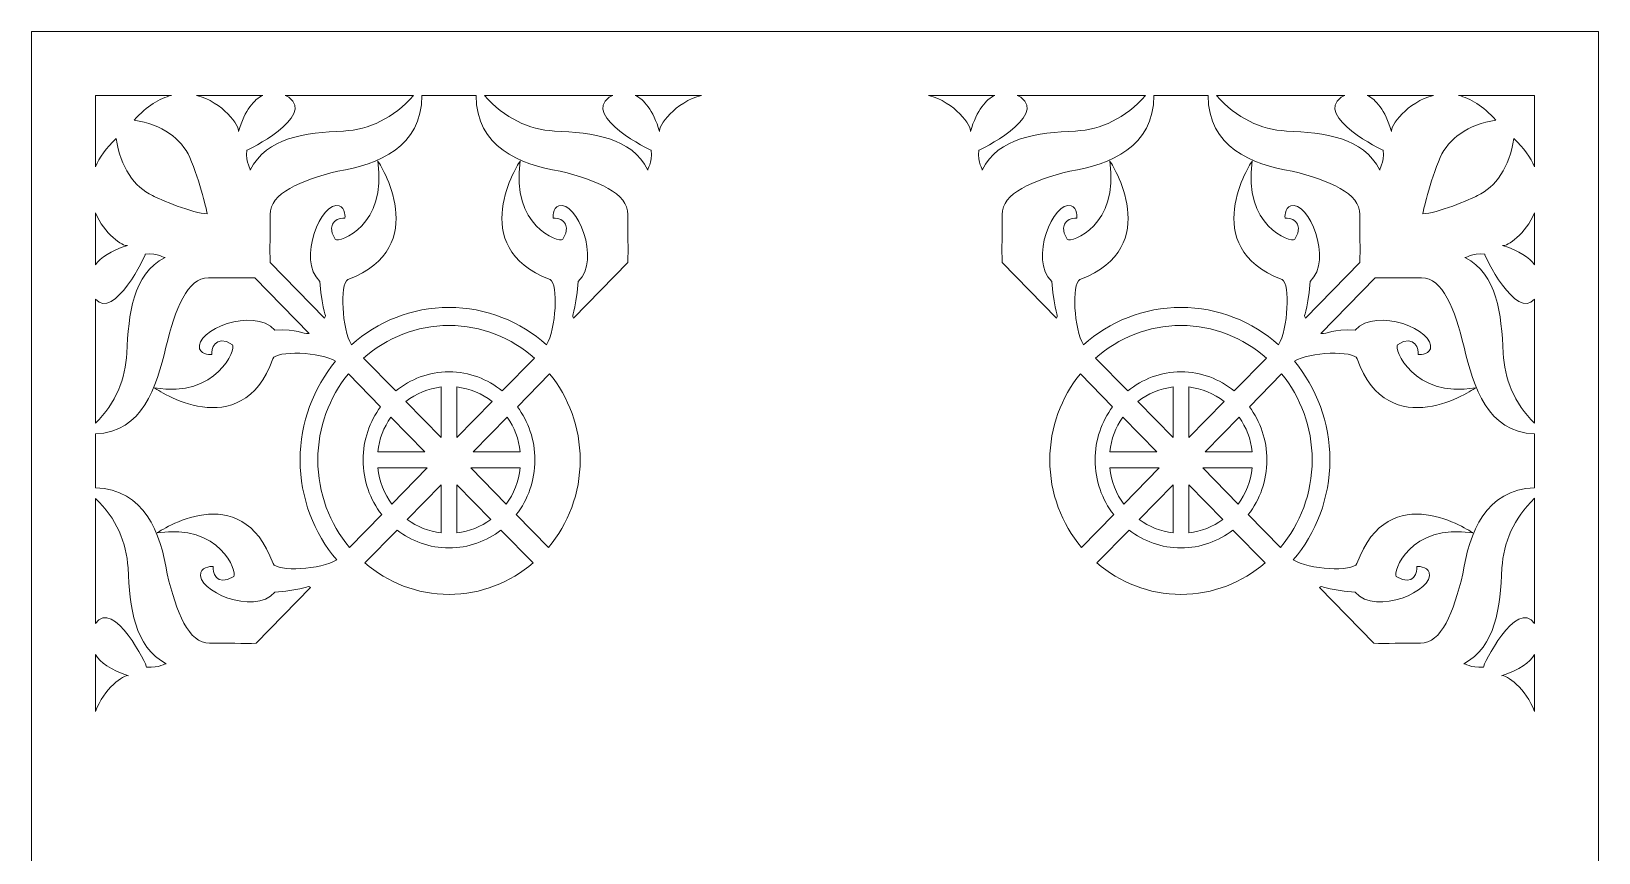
# Model space of a CAD drawing. Header units: centimetres. Extents: x -9 to 9.4, y -9.6 to 10.6.
# Drawn here: x 1.19 to 9.43, y 6.33 to 10.64 of the extents above; entities that cross this region are included whole.
import ezdxf

# ---------------------------------------------------------------- set-up
doc = ezdxf.new("R2010")
doc.units = ezdxf.units.CM
doc.header["$MEASUREMENT"] = 0
doc.layers.add('layer 1', color=7, linetype='Continuous')

msp = doc.modelspace()

# ---------------------------------------------------------------- linework, layer by layer
at = {"layer": 'layer 1', "color": 242, "lineweight": 9}
for points, knots in [([(1.19119, 10.64204), (1.19119, 10.64204), (9.42645, 10.64204), (9.42645, 10.64204), (9.42645, 10.64204), (9.42645, 10.64204), (9.42645, -9.63196), (9.42645, -9.63196), (9.42645, -9.63196), (9.42645, -9.63196), (1.19119, -9.63196), (1.19119, -9.63196), (1.19119, -9.63196), (1.19119, -9.63196), (1.19119, 10.64204), (1.19119, 10.64204)], [0, 0, 0, 0, 0.2, 0.2, 0.2, 0.2, 0.4, 0.4, 0.4, 0.4, 0.6, 0.6, 0.6, 0.6, 1, 1, 1, 1]), ([(1.52779, 9.9307), (1.54864, 9.97859), (1.58333, 10.02823), (1.6364, 10.0783), (1.6364, 10.0783), (1.65971, 9.92861), (1.73196, 9.82278), (1.82781, 9.7791), (1.82781, 9.7791), (1.86282, 9.76001), (2.04443, 9.68338), (2.11509, 9.68361), (2.11509, 9.68361), (2.11509, 9.68361), (2.11507, 9.68364), (2.11507, 9.68364), (2.11507, 9.68364), (2.11524, 9.68355), (2.11581, 9.68428), (2.11576, 9.68436), (2.11576, 9.68436), (2.11576, 9.68436), (2.11579, 9.68433), (2.11579, 9.68433), (2.11579, 9.68433), (2.11579, 9.68433), (2.07742, 9.85515), (2.02341, 9.97957), (2.02341, 9.97957), (1.9808, 10.0778), (1.87754, 10.15183), (1.73148, 10.17572), (1.73148, 10.17572), (1.79877, 10.25066), (1.86533, 10.28991), (1.92764, 10.30546), (1.92764, 10.30546), (1.92764, 10.30546), (1.52779, 10.30546), (1.52779, 10.30546), (1.52779, 10.30546), (1.52779, 10.30546), (1.52779, 9.9307), (1.52779, 9.9307)], [0, 0, 0, 0, 0.0833333, 0.0833333, 0.0833333, 0.0833333, 0.1666667, 0.1666667, 0.1666667, 0.1666667, 0.25, 0.25, 0.25, 0.25, 0.3333333, 0.3333333, 0.3333333, 0.3333333, 0.4166667, 0.4166667, 0.4166667, 0.4166667, 0.5, 0.5, 0.5, 0.5, 0.5833333, 0.5833333, 0.5833333, 0.5833333, 0.6666667, 0.6666667, 0.6666667, 0.6666667, 0.75, 0.75, 0.75, 0.75, 0.8333333, 0.8333333, 0.8333333, 0.8333333, 1, 1, 1, 1]), ([(2.05917, 10.30546), (2.19594, 10.27173), (2.28841, 10.14327), (2.27923, 10.11503), (2.27923, 10.11503), (2.31403, 10.23111), (2.36204, 10.28406), (2.40771, 10.30546), (2.40771, 10.30546), (2.40771, 10.30546), (2.05917, 10.30546), (2.05917, 10.30546)], [0, 0, 0, 0, 0.25, 0.25, 0.25, 0.25, 0.5, 0.5, 0.5, 0.5, 1, 1, 1, 1]), ([(2.52457, 10.30546), (2.53765, 10.29996), (2.54543, 10.29476), (2.54543, 10.29476), (2.54543, 10.29476), (2.68443, 10.19678), (2.3267, 10.01339), (2.32348, 10.01837), (2.32348, 10.01837), (2.31674, 9.94712), (2.3456, 9.91764), (2.34047, 9.9122), (2.34047, 9.9122), (2.42894, 10.08759), (2.62863, 10.1073), (2.83171, 10.11821), (2.83171, 10.11821), (2.96541, 10.12538), (3.09442, 10.18467), (3.19924, 10.30546), (3.19924, 10.30546), (3.19924, 10.30546), (2.52457, 10.30546), (2.52457, 10.30546)], [0, 0, 0, 0, 0.1428571, 0.1428571, 0.1428571, 0.1428571, 0.2857143, 0.2857143, 0.2857143, 0.2857143, 0.4285714, 0.4285714, 0.4285714, 0.4285714, 0.5714286, 0.5714286, 0.5714286, 0.5714286, 0.7142857, 0.7142857, 0.7142857, 0.7142857, 1, 1, 1, 1]), ([(3.24344, 10.30546), (3.242, 10.03332), (3.01529, 9.94211), (2.80091, 9.90736), (2.80091, 9.90736), (2.60503, 9.85687), (2.44391, 9.79267), (2.44583, 9.67864), (2.44583, 9.67864), (2.44743, 9.5845), (2.44296, 9.49376), (2.44618, 9.42786), (2.44618, 9.42786), (2.44618, 9.42786), (2.73159, 9.13537), (2.73159, 9.13537), (2.73159, 9.13537), (2.74618, 9.15364), (2.72154, 9.15057), (2.7069, 9.32751), (2.7069, 9.32751), (2.58482, 9.44168), (2.71609, 9.75463), (2.80873, 9.72587), (2.80873, 9.72587), (2.84135, 9.71573), (2.84108, 9.65908), (2.83803, 9.65978), (2.83803, 9.65978), (2.8181, 9.66439), (2.72963, 9.64609), (2.78811, 9.54907), (2.78811, 9.54907), (2.8084, 9.52827), (3.0642, 9.62219), (3.01148, 9.96076), (3.01148, 9.96076), (3.01864, 9.95345), (3.30544, 9.50736), (2.8544, 9.33742), (2.8544, 9.33742), (2.81062, 9.31365), (2.82378, 9.07709), (2.87306, 8.99433), (2.87306, 8.99433), (3.01053, 9.11696), (3.18992, 9.19139), (3.38577, 9.19139), (3.38577, 9.19139), (3.58161, 9.19139), (3.76102, 9.11696), (3.89847, 8.99433), (3.89847, 8.99433), (3.94775, 9.07709), (3.96092, 9.31365), (3.91713, 9.33742), (3.91713, 9.33742), (3.46609, 9.50736), (3.75289, 9.95345), (3.76005, 9.96076), (3.76005, 9.96076), (3.70733, 9.62219), (3.96313, 9.52827), (3.98342, 9.54907), (3.98342, 9.54907), (4.0419, 9.64609), (3.95343, 9.66439), (3.9335, 9.65978), (3.9335, 9.65978), (3.93046, 9.65908), (3.93018, 9.71573), (3.9628, 9.72587), (3.9628, 9.72587), (4.05544, 9.75463), (4.18671, 9.44168), (4.06464, 9.32751), (4.06464, 9.32751), (4.04999, 9.15057), (4.02535, 9.15364), (4.03994, 9.13537), (4.03994, 9.13537), (4.03994, 9.13537), (4.32535, 9.42786), (4.32535, 9.42786), (4.32535, 9.42786), (4.32858, 9.49376), (4.3241, 9.5845), (4.3257, 9.67864), (4.3257, 9.67864), (4.32762, 9.79267), (4.16651, 9.85687), (3.97062, 9.90736), (3.97062, 9.90736), (3.75624, 9.94211), (3.52953, 10.03332), (3.52807, 10.30546), (3.52807, 10.30546), (3.52807, 10.30546), (3.24344, 10.30546), (3.24344, 10.30546)], [0, 0, 0, 0, 0.0384615, 0.0384615, 0.0384615, 0.0384615, 0.0769231, 0.0769231, 0.0769231, 0.0769231, 0.1153846, 0.1153846, 0.1153846, 0.1153846, 0.1538462, 0.1538462, 0.1538462, 0.1538462, 0.1923077, 0.1923077, 0.1923077, 0.1923077, 0.2307692, 0.2307692, 0.2307692, 0.2307692, 0.2692308, 0.2692308, 0.2692308, 0.2692308, 0.3076923, 0.3076923, 0.3076923, 0.3076923, 0.3461538, 0.3461538, 0.3461538, 0.3461538, 0.3846154, 0.3846154, 0.3846154, 0.3846154, 0.4230769, 0.4230769, 0.4230769, 0.4230769, 0.4615385, 0.4615385, 0.4615385, 0.4615385, 0.5, 0.5, 0.5, 0.5, 0.5384615, 0.5384615, 0.5384615, 0.5384615, 0.5769231, 0.5769231, 0.5769231, 0.5769231, 0.6153846, 0.6153846, 0.6153846, 0.6153846, 0.6538462, 0.6538462, 0.6538462, 0.6538462, 0.6923077, 0.6923077, 0.6923077, 0.6923077, 0.7307692, 0.7307692, 0.7307692, 0.7307692, 0.7692308, 0.7692308, 0.7692308, 0.7692308, 0.8076923, 0.8076923, 0.8076923, 0.8076923, 0.8461538, 0.8461538, 0.8461538, 0.8461538, 0.8846154, 0.8846154, 0.8846154, 0.8846154, 0.9230769, 0.9230769, 0.9230769, 0.9230769, 1, 1, 1, 1]), ([(3.57229, 10.30546), (3.67711, 10.18467), (3.80612, 10.12538), (3.93982, 10.11821), (3.93982, 10.11821), (4.1429, 10.1073), (4.34259, 10.08759), (4.43106, 9.9122), (4.43106, 9.9122), (4.42594, 9.91764), (4.4548, 9.94712), (4.44806, 10.01837), (4.44806, 10.01837), (4.44483, 10.01339), (4.0871, 10.19678), (4.2261, 10.29476), (4.2261, 10.29476), (4.2261, 10.29476), (4.23388, 10.29996), (4.24695, 10.30546), (4.24695, 10.30546), (4.24695, 10.30546), (3.57229, 10.30546), (3.57229, 10.30546)], [0, 0, 0, 0, 0.1428571, 0.1428571, 0.1428571, 0.1428571, 0.2857143, 0.2857143, 0.2857143, 0.2857143, 0.4285714, 0.4285714, 0.4285714, 0.4285714, 0.5714286, 0.5714286, 0.5714286, 0.5714286, 0.7142857, 0.7142857, 0.7142857, 0.7142857, 1, 1, 1, 1]), ([(4.36382, 10.30546), (4.40949, 10.28406), (4.4575, 10.23111), (4.4923, 10.11503), (4.4923, 10.11503), (4.48312, 10.14327), (4.57559, 10.27173), (4.71236, 10.30546), (4.71236, 10.30546), (4.71236, 10.30546), (4.36382, 10.30546), (4.36382, 10.30546)], [0, 0, 0, 0, 0.25, 0.25, 0.25, 0.25, 0.5, 0.5, 0.5, 0.5, 1, 1, 1, 1]), ([(6.25382, 10.30546), (6.20815, 10.28406), (6.16015, 10.23111), (6.12534, 10.11503), (6.12534, 10.11503), (6.13452, 10.14327), (6.04205, 10.27173), (5.90528, 10.30546), (5.90528, 10.30546), (5.90528, 10.30546), (6.25382, 10.30546), (6.25382, 10.30546)], [0, 0, 0, 0, 0.25, 0.25, 0.25, 0.25, 0.5, 0.5, 0.5, 0.5, 1, 1, 1, 1]), ([(7.04536, 10.30546), (6.94053, 10.18467), (6.81152, 10.12538), (6.67784, 10.11821), (6.67784, 10.11821), (6.47474, 10.1073), (6.27506, 10.08759), (6.18659, 9.9122), (6.18659, 9.9122), (6.19172, 9.91764), (6.16285, 9.94712), (6.16959, 10.01837), (6.16959, 10.01837), (6.17282, 10.01339), (6.53056, 10.19678), (6.39154, 10.29476), (6.39154, 10.29476), (6.39154, 10.29476), (6.38376, 10.29996), (6.37069, 10.30546), (6.37069, 10.30546), (6.37069, 10.30546), (7.04536, 10.30546), (7.04536, 10.30546)], [0, 0, 0, 0, 0.1428571, 0.1428571, 0.1428571, 0.1428571, 0.2857143, 0.2857143, 0.2857143, 0.2857143, 0.4285714, 0.4285714, 0.4285714, 0.4285714, 0.5714286, 0.5714286, 0.5714286, 0.5714286, 0.7142857, 0.7142857, 0.7142857, 0.7142857, 1, 1, 1, 1]), ([(7.3742, 10.30546), (7.37564, 10.03332), (7.60235, 9.94211), (7.81673, 9.90736), (7.81673, 9.90736), (8.01262, 9.85687), (8.17374, 9.79267), (8.17181, 9.67864), (8.17181, 9.67864), (8.17021, 9.5845), (8.1747, 9.49376), (8.17146, 9.42786), (8.17146, 9.42786), (8.17146, 9.42786), (7.88607, 9.13537), (7.88607, 9.13537), (7.88607, 9.13537), (7.87146, 9.15364), (7.8961, 9.15057), (7.91075, 9.32751), (7.91075, 9.32751), (8.03284, 9.44168), (7.90155, 9.75463), (7.80891, 9.72587), (7.80891, 9.72587), (7.7763, 9.71573), (7.77657, 9.65908), (7.77961, 9.65978), (7.77961, 9.65978), (7.79954, 9.66439), (7.88802, 9.64609), (7.82953, 9.54907), (7.82953, 9.54907), (7.80924, 9.52827), (7.55345, 9.62219), (7.60616, 9.96076), (7.60616, 9.96076), (7.599, 9.95345), (7.31222, 9.50736), (7.76324, 9.33742), (7.76324, 9.33742), (7.80703, 9.31365), (7.79386, 9.07709), (7.74459, 8.99433), (7.74459, 8.99433), (7.60711, 9.11696), (7.42772, 9.19139), (7.23188, 9.19139), (7.23188, 9.19139), (7.03604, 9.19139), (6.85662, 9.11696), (6.71917, 8.99433), (6.71917, 8.99433), (6.66989, 9.07709), (6.65674, 9.31365), (6.70052, 9.33742), (6.70052, 9.33742), (7.15155, 9.50736), (6.86477, 9.95345), (6.8576, 9.96076), (6.8576, 9.96076), (6.91032, 9.62219), (6.65452, 9.52827), (6.63422, 9.54907), (6.63422, 9.54907), (6.57574, 9.64609), (6.66421, 9.66439), (6.68414, 9.65978), (6.68414, 9.65978), (6.68719, 9.65908), (6.68746, 9.71573), (6.65484, 9.72587), (6.65484, 9.72587), (6.56221, 9.75463), (6.43093, 9.44168), (6.55301, 9.32751), (6.55301, 9.32751), (6.56765, 9.15057), (6.5923, 9.15364), (6.5777, 9.13537), (6.5777, 9.13537), (6.5777, 9.13537), (6.29231, 9.42786), (6.29231, 9.42786), (6.29231, 9.42786), (6.28907, 9.49376), (6.29354, 9.5845), (6.29195, 9.67864), (6.29195, 9.67864), (6.29002, 9.79267), (6.45114, 9.85687), (6.64702, 9.90736), (6.64702, 9.90736), (6.8614, 9.94211), (7.08811, 10.03332), (7.08957, 10.30546), (7.08957, 10.30546), (7.08957, 10.30546), (7.3742, 10.30546), (7.3742, 10.30546)], [0, 0, 0, 0, 0.0384615, 0.0384615, 0.0384615, 0.0384615, 0.0769231, 0.0769231, 0.0769231, 0.0769231, 0.1153846, 0.1153846, 0.1153846, 0.1153846, 0.1538462, 0.1538462, 0.1538462, 0.1538462, 0.1923077, 0.1923077, 0.1923077, 0.1923077, 0.2307692, 0.2307692, 0.2307692, 0.2307692, 0.2692308, 0.2692308, 0.2692308, 0.2692308, 0.3076923, 0.3076923, 0.3076923, 0.3076923, 0.3461538, 0.3461538, 0.3461538, 0.3461538, 0.3846154, 0.3846154, 0.3846154, 0.3846154, 0.4230769, 0.4230769, 0.4230769, 0.4230769, 0.4615385, 0.4615385, 0.4615385, 0.4615385, 0.5, 0.5, 0.5, 0.5, 0.5384615, 0.5384615, 0.5384615, 0.5384615, 0.5769231, 0.5769231, 0.5769231, 0.5769231, 0.6153846, 0.6153846, 0.6153846, 0.6153846, 0.6538462, 0.6538462, 0.6538462, 0.6538462, 0.6923077, 0.6923077, 0.6923077, 0.6923077, 0.7307692, 0.7307692, 0.7307692, 0.7307692, 0.7692308, 0.7692308, 0.7692308, 0.7692308, 0.8076923, 0.8076923, 0.8076923, 0.8076923, 0.8461538, 0.8461538, 0.8461538, 0.8461538, 0.8846154, 0.8846154, 0.8846154, 0.8846154, 0.9230769, 0.9230769, 0.9230769, 0.9230769, 1, 1, 1, 1]), ([(8.09307, 10.30546), (8.07999, 10.29996), (8.07223, 10.29476), (8.07223, 10.29476), (8.07223, 10.29476), (7.93321, 10.19678), (8.29094, 10.01339), (8.29418, 10.01837), (8.29418, 10.01837), (8.30091, 9.94712), (8.27205, 9.91764), (8.27717, 9.9122), (8.27717, 9.9122), (8.1887, 10.08759), (7.98903, 10.1073), (7.78593, 10.11821), (7.78593, 10.11821), (7.65225, 10.12538), (7.52322, 10.18467), (7.4184, 10.30546), (7.4184, 10.30546), (7.4184, 10.30546), (8.09307, 10.30546), (8.09307, 10.30546)], [0, 0, 0, 0, 0.1428571, 0.1428571, 0.1428571, 0.1428571, 0.2857143, 0.2857143, 0.2857143, 0.2857143, 0.4285714, 0.4285714, 0.4285714, 0.4285714, 0.5714286, 0.5714286, 0.5714286, 0.5714286, 0.7142857, 0.7142857, 0.7142857, 0.7142857, 1, 1, 1, 1]), ([(8.55847, 10.30546), (8.4217, 10.27173), (8.32924, 10.14327), (8.33842, 10.11503), (8.33842, 10.11503), (8.30362, 10.23111), (8.2556, 10.28406), (8.20993, 10.30546), (8.20993, 10.30546), (8.20993, 10.30546), (8.55847, 10.30546), (8.55847, 10.30546)], [0, 0, 0, 0, 0.25, 0.25, 0.25, 0.25, 0.5, 0.5, 0.5, 0.5, 1, 1, 1, 1]), ([(9.08987, 9.9307), (9.06901, 9.97858), (9.03432, 10.02823), (8.98124, 10.0783), (8.98124, 10.0783), (8.95793, 9.92861), (8.88568, 9.82278), (8.78984, 9.7791), (8.78984, 9.7791), (8.75483, 9.76001), (8.57321, 9.68338), (8.50255, 9.68361), (8.50255, 9.68361), (8.50255, 9.68361), (8.50259, 9.68364), (8.50259, 9.68364), (8.50259, 9.68364), (8.5024, 9.68355), (8.50184, 9.68428), (8.50188, 9.68436), (8.50188, 9.68436), (8.50188, 9.68436), (8.50185, 9.68433), (8.50185, 9.68433), (8.50185, 9.68433), (8.50185, 9.68433), (8.54023, 9.85515), (8.59423, 9.97957), (8.59423, 9.97957), (8.63685, 10.0778), (8.74011, 10.15183), (8.88618, 10.17572), (8.88618, 10.17572), (8.81887, 10.25066), (8.75231, 10.28991), (8.69, 10.30546), (8.69, 10.30546), (8.69, 10.30546), (9.08987, 10.30546), (9.08987, 10.30546), (9.08987, 10.30546), (9.08987, 10.30546), (9.08987, 9.9307), (9.08987, 9.9307)], [0, 0, 0, 0, 0.0833333, 0.0833333, 0.0833333, 0.0833333, 0.1666667, 0.1666667, 0.1666667, 0.1666667, 0.25, 0.25, 0.25, 0.25, 0.3333333, 0.3333333, 0.3333333, 0.3333333, 0.4166667, 0.4166667, 0.4166667, 0.4166667, 0.5, 0.5, 0.5, 0.5, 0.5833333, 0.5833333, 0.5833333, 0.5833333, 0.6666667, 0.6666667, 0.6666667, 0.6666667, 0.75, 0.75, 0.75, 0.75, 0.8333333, 0.8333333, 0.8333333, 0.8333333, 1, 1, 1, 1]), ([(1.52779, 9.41552), (1.55566, 9.45253), (1.60661, 9.48892), (1.69561, 9.51694), (1.69561, 9.51694), (1.6718, 9.50881), (1.57486, 9.57857), (1.52779, 9.68822), (1.52779, 9.68822), (1.52779, 9.68822), (1.52779, 9.41552), (1.52779, 9.41552)], [0, 0, 0, 0, 0.25, 0.25, 0.25, 0.25, 0.5, 0.5, 0.5, 0.5, 1, 1, 1, 1]), ([(9.08987, 9.4155), (9.06198, 9.45252), (9.01105, 9.48891), (8.92203, 9.51694), (8.92203, 9.51694), (8.94585, 9.50881), (9.04278, 9.57857), (9.08987, 9.68822), (9.08987, 9.68822), (9.08987, 9.68822), (9.08987, 9.4155), (9.08987, 9.4155)], [0, 0, 0, 0, 0.25, 0.25, 0.25, 0.25, 0.5, 0.5, 0.5, 0.5, 1, 1, 1, 1]), ([(1.52779, 8.58217), (1.63629, 8.68822), (1.68575, 8.81838), (1.69252, 8.95073), (1.69252, 8.95073), (1.70317, 9.15888), (1.72239, 9.36351), (1.89353, 9.45417), (1.89353, 9.45417), (1.88822, 9.44893), (1.85947, 9.4785), (1.78994, 9.4716), (1.78994, 9.4716), (1.79468, 9.46836), (1.62492, 9.12033), (1.52779, 9.23425), (1.52779, 9.23425), (1.52779, 9.23425), (1.52779, 8.58217), (1.52779, 8.58217)], [0, 0, 0, 0, 0.1666667, 0.1666667, 0.1666667, 0.1666667, 0.3333333, 0.3333333, 0.3333333, 0.3333333, 0.5, 0.5, 0.5, 0.5, 0.6666667, 0.6666667, 0.6666667, 0.6666667, 1, 1, 1, 1]), ([(9.08987, 8.58217), (8.98135, 8.68822), (8.93189, 8.81838), (8.92514, 8.95073), (8.92514, 8.95073), (8.91449, 9.15888), (8.89525, 9.36351), (8.72411, 9.45417), (8.72411, 9.45417), (8.72942, 9.44893), (8.75818, 9.4785), (8.8277, 9.4716), (8.8277, 9.4716), (8.82296, 9.46836), (8.99273, 9.12033), (9.08987, 9.23426), (9.08987, 9.23426), (9.08987, 9.23426), (9.08987, 8.58217), (9.08987, 8.58217)], [0, 0, 0, 0, 0.1666667, 0.1666667, 0.1666667, 0.1666667, 0.3333333, 0.3333333, 0.3333333, 0.3333333, 0.5, 0.5, 0.5, 0.5, 0.6666667, 0.6666667, 0.6666667, 0.6666667, 1, 1, 1, 1]), ([(1.52779, 8.24363), (1.78449, 8.23565), (1.8714, 8.00681), (1.90484, 7.79031), (1.90484, 7.79031), (1.95412, 7.58959), (2.01676, 7.42447), (2.12803, 7.42645), (2.12803, 7.42645), (2.2199, 7.42807), (2.30842, 7.42348), (2.37273, 7.42678), (2.37273, 7.42678), (2.37273, 7.42678), (2.65814, 7.71928), (2.65814, 7.71928), (2.65814, 7.71928), (2.64031, 7.73423), (2.64331, 7.70897), (2.47065, 7.69396), (2.47065, 7.69396), (2.35925, 7.56885), (2.05387, 7.70339), (2.08193, 7.79832), (2.08193, 7.79832), (2.09183, 7.83177), (2.14709, 7.83146), (2.14643, 7.82836), (2.14643, 7.82836), (2.14193, 7.80795), (2.15978, 7.71726), (2.25445, 7.7772), (2.25445, 7.7772), (2.27472, 7.79797), (2.18311, 8.06014), (1.85274, 8.00611), (1.85274, 8.00611), (1.85989, 8.01348), (2.29515, 8.30736), (2.46096, 7.84511), (2.46096, 7.84511), (2.48416, 7.80025), (2.71497, 7.81376), (2.79576, 7.86425), (2.79576, 7.86425), (2.67611, 8.00513), (2.60348, 8.18898), (2.60348, 8.38968), (2.60348, 8.38968), (2.60348, 8.58724), (2.67387, 8.76847), (2.79021, 8.90846), (2.79021, 8.90846), (2.71415, 8.958), (2.47509, 8.96583), (2.46055, 8.9212), (2.46055, 8.9212), (2.29473, 8.45898), (1.84537, 8.76096), (1.83822, 8.7683), (1.83822, 8.7683), (2.16859, 8.71428), (2.26818, 8.97464), (2.24788, 8.99543), (2.24788, 8.99543), (2.1532, 9.05537), (2.13535, 8.9647), (2.13986, 8.94427), (2.13986, 8.94427), (2.14054, 8.94115), (2.08526, 8.94087), (2.07536, 8.97431), (2.07536, 8.97431), (2.0473, 9.06923), (2.35883, 9.19747), (2.47023, 9.07236), (2.47023, 9.07236), (2.59669, 9.07863), (2.6128, 9.04972), (2.65156, 9.05335), (2.65156, 9.05335), (2.65156, 9.05335), (2.36616, 9.34584), (2.36616, 9.34584), (2.36616, 9.34584), (2.30184, 9.34915), (2.21332, 9.34457), (2.12144, 9.3462), (2.12144, 9.3462), (2.01018, 9.34817), (1.94753, 9.18306), (1.89827, 8.98232), (1.89827, 8.98232), (1.84656, 8.77164), (1.77747, 8.53706), (1.52779, 8.52632), (1.52779, 8.52632), (1.52779, 8.52632), (1.52779, 8.24363), (1.52779, 8.24363)], [0, 0, 0, 0, 0.0384615, 0.0384615, 0.0384615, 0.0384615, 0.0769231, 0.0769231, 0.0769231, 0.0769231, 0.1153846, 0.1153846, 0.1153846, 0.1153846, 0.1538462, 0.1538462, 0.1538462, 0.1538462, 0.1923077, 0.1923077, 0.1923077, 0.1923077, 0.2307692, 0.2307692, 0.2307692, 0.2307692, 0.2692308, 0.2692308, 0.2692308, 0.2692308, 0.3076923, 0.3076923, 0.3076923, 0.3076923, 0.3461538, 0.3461538, 0.3461538, 0.3461538, 0.3846154, 0.3846154, 0.3846154, 0.3846154, 0.4230769, 0.4230769, 0.4230769, 0.4230769, 0.4615385, 0.4615385, 0.4615385, 0.4615385, 0.5, 0.5, 0.5, 0.5, 0.5384615, 0.5384615, 0.5384615, 0.5384615, 0.5769231, 0.5769231, 0.5769231, 0.5769231, 0.6153846, 0.6153846, 0.6153846, 0.6153846, 0.6538462, 0.6538462, 0.6538462, 0.6538462, 0.6923077, 0.6923077, 0.6923077, 0.6923077, 0.7307692, 0.7307692, 0.7307692, 0.7307692, 0.7692308, 0.7692308, 0.7692308, 0.7692308, 0.8076923, 0.8076923, 0.8076923, 0.8076923, 0.8461538, 0.8461538, 0.8461538, 0.8461538, 0.8846154, 0.8846154, 0.8846154, 0.8846154, 0.9230769, 0.9230769, 0.9230769, 0.9230769, 1, 1, 1, 1]), ([(9.08987, 8.24363), (8.83315, 8.23565), (8.74624, 8.00681), (8.71281, 7.79031), (8.71281, 7.79031), (8.66352, 7.58959), (8.60088, 7.42447), (8.48961, 7.42645), (8.48961, 7.42645), (8.39775, 7.42807), (8.30922, 7.42348), (8.24492, 7.42678), (8.24492, 7.42678), (8.24492, 7.42678), (7.9595, 7.71928), (7.9595, 7.71928), (7.9595, 7.71928), (7.97734, 7.73423), (7.97433, 7.70897), (8.14699, 7.69396), (8.14699, 7.69396), (8.25841, 7.56885), (8.56377, 7.70339), (8.53572, 7.79832), (8.53572, 7.79832), (8.52581, 7.83177), (8.47055, 7.83146), (8.47121, 7.82836), (8.47121, 7.82836), (8.47571, 7.80795), (8.45786, 7.71726), (8.3632, 7.7772), (8.3632, 7.7772), (8.34292, 7.79797), (8.43455, 8.06014), (8.76492, 8.00611), (8.76492, 8.00611), (8.75776, 8.01348), (8.32249, 8.30736), (8.1567, 7.84511), (8.1567, 7.84511), (8.13349, 7.80025), (7.90267, 7.81376), (7.8219, 7.86425), (7.8219, 7.86425), (7.94153, 8.00513), (8.01416, 8.18898), (8.01416, 8.38968), (8.01416, 8.38968), (8.01416, 8.58724), (7.94378, 8.76847), (7.82743, 8.90846), (7.82743, 8.90846), (7.90349, 8.958), (8.14256, 8.96583), (8.1571, 8.9212), (8.1571, 8.9212), (8.32292, 8.45898), (8.77228, 8.76096), (8.77942, 8.7683), (8.77942, 8.7683), (8.44905, 8.71428), (8.34947, 8.97464), (8.36977, 8.99543), (8.36977, 8.99543), (8.46444, 9.05537), (8.48229, 8.9647), (8.47778, 8.94427), (8.47778, 8.94427), (8.47711, 8.94115), (8.53239, 8.94087), (8.54229, 8.97431), (8.54229, 8.97431), (8.57034, 9.06923), (8.25883, 9.19747), (8.14741, 9.07236), (8.14741, 9.07236), (8.02096, 9.07863), (8.00484, 9.04972), (7.96608, 9.05335), (7.96608, 9.05335), (7.96608, 9.05335), (8.25149, 9.34584), (8.25149, 9.34584), (8.25149, 9.34584), (8.3158, 9.34915), (8.40432, 9.34457), (8.49622, 9.3462), (8.49622, 9.3462), (8.60747, 9.34817), (8.67011, 9.18306), (8.71938, 8.98232), (8.71938, 8.98232), (8.77108, 8.77164), (8.84015, 8.53706), (9.08987, 8.52631), (9.08987, 8.52631), (9.08987, 8.52631), (9.08987, 8.24363), (9.08987, 8.24363)], [0, 0, 0, 0, 0.0384615, 0.0384615, 0.0384615, 0.0384615, 0.0769231, 0.0769231, 0.0769231, 0.0769231, 0.1153846, 0.1153846, 0.1153846, 0.1153846, 0.1538462, 0.1538462, 0.1538462, 0.1538462, 0.1923077, 0.1923077, 0.1923077, 0.1923077, 0.2307692, 0.2307692, 0.2307692, 0.2307692, 0.2692308, 0.2692308, 0.2692308, 0.2692308, 0.3076923, 0.3076923, 0.3076923, 0.3076923, 0.3461538, 0.3461538, 0.3461538, 0.3461538, 0.3846154, 0.3846154, 0.3846154, 0.3846154, 0.4230769, 0.4230769, 0.4230769, 0.4230769, 0.4615385, 0.4615385, 0.4615385, 0.4615385, 0.5, 0.5, 0.5, 0.5, 0.5384615, 0.5384615, 0.5384615, 0.5384615, 0.5769231, 0.5769231, 0.5769231, 0.5769231, 0.6153846, 0.6153846, 0.6153846, 0.6153846, 0.6538462, 0.6538462, 0.6538462, 0.6538462, 0.6923077, 0.6923077, 0.6923077, 0.6923077, 0.7307692, 0.7307692, 0.7307692, 0.7307692, 0.7692308, 0.7692308, 0.7692308, 0.7692308, 0.8076923, 0.8076923, 0.8076923, 0.8076923, 0.8461538, 0.8461538, 0.8461538, 0.8461538, 0.8846154, 0.8846154, 0.8846154, 0.8846154, 0.9230769, 0.9230769, 0.9230769, 0.9230769, 1, 1, 1, 1]), ([(2.93689, 8.92497), (3.05764, 9.03149), (3.21457, 9.09606), (3.38575, 9.09606), (3.38575, 9.09606), (3.55696, 9.09606), (3.71389, 9.03151), (3.83463, 8.92495), (3.83463, 8.92495), (3.83463, 8.92495), (3.66587, 8.75202), (3.66587, 8.75202), (3.66587, 8.75202), (3.58881, 8.81476), (3.49145, 8.85234), (3.38577, 8.85234), (3.38577, 8.85234), (3.28008, 8.85234), (3.18271, 8.81476), (3.10564, 8.75203), (3.10564, 8.75203), (3.10564, 8.75203), (2.93689, 8.92497), (2.93689, 8.92497)], [0, 0, 0, 0, 0.1428571, 0.1428571, 0.1428571, 0.1428571, 0.2857143, 0.2857143, 0.2857143, 0.2857143, 0.4285714, 0.4285714, 0.4285714, 0.4285714, 0.5714286, 0.5714286, 0.5714286, 0.5714286, 0.7142857, 0.7142857, 0.7142857, 0.7142857, 1, 1, 1, 1]), ([(7.68075, 8.92497), (7.56, 9.03149), (7.40309, 9.09606), (7.23189, 9.09606), (7.23189, 9.09606), (7.06069, 9.09606), (6.90375, 9.03151), (6.78301, 8.92495), (6.78301, 8.92495), (6.78301, 8.92495), (6.95177, 8.75202), (6.95177, 8.75202), (6.95177, 8.75202), (7.02883, 8.81476), (7.12619, 8.85234), (7.23188, 8.85234), (7.23188, 8.85234), (7.33756, 8.85234), (7.43494, 8.81476), (7.512, 8.75203), (7.512, 8.75203), (7.512, 8.75203), (7.68075, 8.92497), (7.68075, 8.92497)], [0, 0, 0, 0, 0.1428571, 0.1428571, 0.1428571, 0.1428571, 0.2857143, 0.2857143, 0.2857143, 0.2857143, 0.4285714, 0.4285714, 0.4285714, 0.4285714, 0.5714286, 0.5714286, 0.5714286, 0.5714286, 0.7142857, 0.7142857, 0.7142857, 0.7142857, 1, 1, 1, 1]), ([(2.86345, 7.92968), (2.75949, 8.05342), (2.6965, 8.21425), (2.6965, 8.38969), (2.6965, 8.38969), (2.6965, 8.56171), (2.75706, 8.71967), (2.85741, 8.8424), (2.85741, 8.8424), (2.85741, 8.8424), (3.02646, 8.66917), (3.02646, 8.66917), (3.02646, 8.66917), (2.96869, 8.59143), (2.9343, 8.49457), (2.9343, 8.38969), (2.9343, 8.38969), (2.9343, 8.28138), (2.97097, 8.1816), (3.0322, 8.10262), (3.0322, 8.10262), (3.0322, 8.10262), (2.86345, 7.92968), (2.86345, 7.92968)], [0, 0, 0, 0, 0.1428571, 0.1428571, 0.1428571, 0.1428571, 0.2857143, 0.2857143, 0.2857143, 0.2857143, 0.4285714, 0.4285714, 0.4285714, 0.4285714, 0.5714286, 0.5714286, 0.5714286, 0.5714286, 0.7142857, 0.7142857, 0.7142857, 0.7142857, 1, 1, 1, 1]), ([(3.91412, 8.8424), (4.01445, 8.71965), (4.07503, 8.56171), (4.07503, 8.38969), (4.07503, 8.38969), (4.07503, 8.21425), (4.01204, 8.05341), (3.90809, 7.92968), (3.90809, 7.92968), (3.90809, 7.92968), (3.73933, 8.10262), (3.73933, 8.10262), (3.73933, 8.10262), (3.80056, 8.18159), (3.83721, 8.28138), (3.83721, 8.38969), (3.83721, 8.38969), (3.83721, 8.49455), (3.80285, 8.59144), (3.74507, 8.66917), (3.74507, 8.66917), (3.74507, 8.66917), (3.91412, 8.8424), (3.91412, 8.8424)], [0, 0, 0, 0, 0.1428571, 0.1428571, 0.1428571, 0.1428571, 0.2857143, 0.2857143, 0.2857143, 0.2857143, 0.4285714, 0.4285714, 0.4285714, 0.4285714, 0.5714286, 0.5714286, 0.5714286, 0.5714286, 0.7142857, 0.7142857, 0.7142857, 0.7142857, 1, 1, 1, 1]), ([(6.70354, 8.8424), (6.60319, 8.71965), (6.54262, 8.56171), (6.54262, 8.38969), (6.54262, 8.38969), (6.54262, 8.21425), (6.6056, 8.05341), (6.70957, 7.92968), (6.70957, 7.92968), (6.70957, 7.92968), (6.87833, 8.10262), (6.87833, 8.10262), (6.87833, 8.10262), (6.81709, 8.18159), (6.78043, 8.28138), (6.78043, 8.38969), (6.78043, 8.38969), (6.78043, 8.49455), (6.8148, 8.59144), (6.87257, 8.66917), (6.87257, 8.66917), (6.87257, 8.66917), (6.70354, 8.8424), (6.70354, 8.8424)], [0, 0, 0, 0, 0.1428571, 0.1428571, 0.1428571, 0.1428571, 0.2857143, 0.2857143, 0.2857143, 0.2857143, 0.4285714, 0.4285714, 0.4285714, 0.4285714, 0.5714286, 0.5714286, 0.5714286, 0.5714286, 0.7142857, 0.7142857, 0.7142857, 0.7142857, 1, 1, 1, 1]), ([(7.7542, 7.92968), (7.85815, 8.05342), (7.92116, 8.21425), (7.92116, 8.38969), (7.92116, 8.38969), (7.92116, 8.56171), (7.86058, 8.71967), (7.76023, 8.8424), (7.76023, 8.8424), (7.76023, 8.8424), (7.5912, 8.66917), (7.5912, 8.66917), (7.5912, 8.66917), (7.64896, 8.59143), (7.68334, 8.49457), (7.68334, 8.38969), (7.68334, 8.38969), (7.68334, 8.28138), (7.64667, 8.1816), (7.58544, 8.10262), (7.58544, 8.10262), (7.58544, 8.10262), (7.7542, 7.92968), (7.7542, 7.92968)], [0, 0, 0, 0, 0.1428571, 0.1428571, 0.1428571, 0.1428571, 0.2857143, 0.2857143, 0.2857143, 0.2857143, 0.4285714, 0.4285714, 0.4285714, 0.4285714, 0.5714286, 0.5714286, 0.5714286, 0.5714286, 0.7142857, 0.7142857, 0.7142857, 0.7142857, 1, 1, 1, 1]), ([(3.34499, 8.50675), (3.34499, 8.50675), (3.15909, 8.69726), (3.15909, 8.69726), (3.15909, 8.69726), (3.212, 8.73834), (3.2757, 8.76547), (3.34499, 8.77319), (3.34499, 8.77319), (3.34499, 8.77319), (3.34499, 8.50675), (3.34499, 8.50675)], [0, 0, 0, 0, 0.25, 0.25, 0.25, 0.25, 0.5, 0.5, 0.5, 0.5, 1, 1, 1, 1]), ([(3.42655, 8.50675), (3.42655, 8.50675), (3.61244, 8.69724), (3.61244, 8.69724), (3.61244, 8.69724), (3.55954, 8.73833), (3.49583, 8.76547), (3.42655, 8.77318), (3.42655, 8.77318), (3.42655, 8.77318), (3.42655, 8.50675), (3.42655, 8.50675)], [0, 0, 0, 0, 0.25, 0.25, 0.25, 0.25, 0.5, 0.5, 0.5, 0.5, 1, 1, 1, 1]), ([(7.1911, 8.50675), (7.1911, 8.50675), (7.0052, 8.69724), (7.0052, 8.69724), (7.0052, 8.69724), (7.05811, 8.73833), (7.12181, 8.76547), (7.1911, 8.77318), (7.1911, 8.77318), (7.1911, 8.77318), (7.1911, 8.50675), (7.1911, 8.50675)], [0, 0, 0, 0, 0.25, 0.25, 0.25, 0.25, 0.5, 0.5, 0.5, 0.5, 1, 1, 1, 1]), ([(7.27267, 8.50675), (7.27267, 8.50675), (7.45856, 8.69726), (7.45856, 8.69726), (7.45856, 8.69726), (7.40566, 8.73834), (7.34194, 8.76547), (7.27267, 8.77319), (7.27267, 8.77319), (7.27267, 8.77319), (7.27267, 8.50675), (7.27267, 8.50675)], [0, 0, 0, 0, 0.25, 0.25, 0.25, 0.25, 0.5, 0.5, 0.5, 0.5, 1, 1, 1, 1]), ([(3.08004, 8.61424), (3.08004, 8.61424), (3.25838, 8.43148), (3.25838, 8.43148), (3.25838, 8.43148), (3.25838, 8.43148), (3.01154, 8.43148), (3.01154, 8.43148), (3.01154, 8.43148), (3.01871, 8.49913), (3.04307, 8.56162), (3.08004, 8.61424)], [0, 0, 0, 0, 0.25, 0.25, 0.25, 0.25, 0.5, 0.5, 0.5, 0.5, 1, 1, 1, 1]), ([(3.69148, 8.61424), (3.69148, 8.61424), (3.51315, 8.43148), (3.51315, 8.43148), (3.51315, 8.43148), (3.51315, 8.43148), (3.75998, 8.43148), (3.75998, 8.43148), (3.75998, 8.43148), (3.75281, 8.49913), (3.72845, 8.56161), (3.69148, 8.61424)], [0, 0, 0, 0, 0.25, 0.25, 0.25, 0.25, 0.5, 0.5, 0.5, 0.5, 1, 1, 1, 1]), ([(6.92616, 8.61424), (6.92616, 8.61424), (7.1045, 8.43148), (7.1045, 8.43148), (7.1045, 8.43148), (7.1045, 8.43148), (6.85766, 8.43148), (6.85766, 8.43148), (6.85766, 8.43148), (6.86483, 8.49913), (6.88921, 8.56161), (6.92616, 8.61424)], [0, 0, 0, 0, 0.25, 0.25, 0.25, 0.25, 0.5, 0.5, 0.5, 0.5, 1, 1, 1, 1]), ([(7.53761, 8.61424), (7.53761, 8.61424), (7.35926, 8.43148), (7.35926, 8.43148), (7.35926, 8.43148), (7.35926, 8.43148), (7.6061, 8.43148), (7.6061, 8.43148), (7.6061, 8.43148), (7.59893, 8.49913), (7.57457, 8.56162), (7.53761, 8.61424)], [0, 0, 0, 0, 0.25, 0.25, 0.25, 0.25, 0.5, 0.5, 0.5, 0.5, 1, 1, 1, 1]), ([(3.08562, 8.15737), (3.08562, 8.15737), (3.27153, 8.34789), (3.27153, 8.34789), (3.27153, 8.34789), (3.27153, 8.34789), (3.01154, 8.34789), (3.01154, 8.34789), (3.01154, 8.34789), (3.01906, 8.27687), (3.04555, 8.21157), (3.08562, 8.15737)], [0, 0, 0, 0, 0.25, 0.25, 0.25, 0.25, 0.5, 0.5, 0.5, 0.5, 1, 1, 1, 1]), ([(3.6859, 8.15738), (3.6859, 8.15738), (3.5, 8.34789), (3.5, 8.34789), (3.5, 8.34789), (3.5, 8.34789), (3.75998, 8.34789), (3.75998, 8.34789), (3.75998, 8.34789), (3.75245, 8.27689), (3.72597, 8.21159), (3.6859, 8.15738)], [0, 0, 0, 0, 0.25, 0.25, 0.25, 0.25, 0.5, 0.5, 0.5, 0.5, 1, 1, 1, 1]), ([(6.93175, 8.15738), (6.93175, 8.15738), (7.11765, 8.34789), (7.11765, 8.34789), (7.11765, 8.34789), (7.11765, 8.34789), (6.85766, 8.34789), (6.85766, 8.34789), (6.85766, 8.34789), (6.86519, 8.27689), (6.89167, 8.21159), (6.93175, 8.15738)], [0, 0, 0, 0, 0.25, 0.25, 0.25, 0.25, 0.5, 0.5, 0.5, 0.5, 1, 1, 1, 1]), ([(7.53202, 8.15737), (7.53202, 8.15737), (7.34611, 8.34789), (7.34611, 8.34789), (7.34611, 8.34789), (7.34611, 8.34789), (7.6061, 8.34789), (7.6061, 8.34789), (7.6061, 8.34789), (7.59858, 8.27687), (7.57209, 8.21157), (7.53202, 8.15737)], [0, 0, 0, 0, 0.25, 0.25, 0.25, 0.25, 0.5, 0.5, 0.5, 0.5, 1, 1, 1, 1]), ([(3.34499, 8.25915), (3.34499, 8.25915), (3.16663, 8.07636), (3.16663, 8.07636), (3.16663, 8.07636), (3.21801, 8.03849), (3.27896, 8.01351), (3.34499, 8.00615), (3.34499, 8.00615), (3.34499, 8.00615), (3.34499, 8.25915), (3.34499, 8.25915)], [0, 0, 0, 0, 0.25, 0.25, 0.25, 0.25, 0.5, 0.5, 0.5, 0.5, 1, 1, 1, 1]), ([(3.42655, 8.25915), (3.42655, 8.25915), (3.60489, 8.07637), (3.60489, 8.07637), (3.60489, 8.07637), (3.55353, 8.03849), (3.49257, 8.01351), (3.42655, 8.00615), (3.42655, 8.00615), (3.42655, 8.00615), (3.42655, 8.25915), (3.42655, 8.25915)], [0, 0, 0, 0, 0.25, 0.25, 0.25, 0.25, 0.5, 0.5, 0.5, 0.5, 1, 1, 1, 1]), ([(7.1911, 8.25915), (7.1911, 8.25915), (7.01275, 8.07637), (7.01275, 8.07637), (7.01275, 8.07637), (7.06413, 8.03849), (7.12508, 8.01351), (7.1911, 8.00615), (7.1911, 8.00615), (7.1911, 8.00615), (7.1911, 8.25915), (7.1911, 8.25915)], [0, 0, 0, 0, 0.25, 0.25, 0.25, 0.25, 0.5, 0.5, 0.5, 0.5, 1, 1, 1, 1]), ([(7.27267, 8.25915), (7.27267, 8.25915), (7.45101, 8.07636), (7.45101, 8.07636), (7.45101, 8.07636), (7.39965, 8.03849), (7.33868, 8.01351), (7.27267, 8.00615), (7.27267, 8.00615), (7.27267, 8.00615), (7.27267, 8.25915), (7.27267, 8.25915)], [0, 0, 0, 0, 0.25, 0.25, 0.25, 0.25, 0.5, 0.5, 0.5, 0.5, 1, 1, 1, 1]), ([(1.52779, 7.52981), (1.62364, 7.66847), (1.80134, 7.30431), (1.79651, 7.30103), (1.79651, 7.30103), (1.86605, 7.29414), (1.89479, 7.3237), (1.9001, 7.31845), (1.9001, 7.31845), (1.72897, 7.40912), (1.70975, 7.61375), (1.69911, 7.82192), (1.69911, 7.82192), (1.69231, 7.95439), (1.63798, 8.08243), (1.52779, 8.18789), (1.52779, 8.18789), (1.52779, 8.18789), (1.52779, 7.52981), (1.52779, 7.52981)], [0, 0, 0, 0, 0.1666667, 0.1666667, 0.1666667, 0.1666667, 0.3333333, 0.3333333, 0.3333333, 0.3333333, 0.5, 0.5, 0.5, 0.5, 0.6666667, 0.6666667, 0.6666667, 0.6666667, 1, 1, 1, 1]), ([(9.08987, 7.52981), (8.99402, 7.66847), (8.8163, 7.30431), (8.82113, 7.30103), (8.82113, 7.30103), (8.75161, 7.29414), (8.72286, 7.3237), (8.71755, 7.31845), (8.71755, 7.31845), (8.88867, 7.40912), (8.90791, 7.61375), (8.91853, 7.82192), (8.91853, 7.82192), (8.92535, 7.95439), (8.97966, 8.08243), (9.08987, 8.18791), (9.08987, 8.18791), (9.08987, 8.18791), (9.08987, 7.52981), (9.08987, 7.52981)], [0, 0, 0, 0, 0.1666667, 0.1666667, 0.1666667, 0.1666667, 0.3333333, 0.3333333, 0.3333333, 0.3333333, 0.5, 0.5, 0.5, 0.5, 0.6666667, 0.6666667, 0.6666667, 0.6666667, 1, 1, 1, 1]), ([(3.38575, 7.68331), (3.21791, 7.68331), (3.06378, 7.74537), (2.94402, 7.84823), (2.94402, 7.84823), (2.94402, 7.84823), (3.11305, 8.02146), (3.11305, 8.02146), (3.11305, 8.02146), (3.18892, 7.96227), (3.28344, 7.92703), (3.38577, 7.92703), (3.38577, 7.92703), (3.48809, 7.92703), (3.58261, 7.96228), (3.65848, 8.02146), (3.65848, 8.02146), (3.65848, 8.02146), (3.82751, 7.84823), (3.82751, 7.84823), (3.82751, 7.84823), (3.70773, 7.7454), (3.5536, 7.68331), (3.38575, 7.68331)], [0, 0, 0, 0, 0.1428571, 0.1428571, 0.1428571, 0.1428571, 0.2857143, 0.2857143, 0.2857143, 0.2857143, 0.4285714, 0.4285714, 0.4285714, 0.4285714, 0.5714286, 0.5714286, 0.5714286, 0.5714286, 0.7142857, 0.7142857, 0.7142857, 0.7142857, 1, 1, 1, 1]), ([(7.23189, 7.68331), (7.39973, 7.68331), (7.55386, 7.74537), (7.67363, 7.84823), (7.67363, 7.84823), (7.67363, 7.84823), (7.50459, 8.02146), (7.50459, 8.02146), (7.50459, 8.02146), (7.42873, 7.96227), (7.33422, 7.92703), (7.23188, 7.92703), (7.23188, 7.92703), (7.12955, 7.92703), (7.03503, 7.96228), (6.95918, 8.02146), (6.95918, 8.02146), (6.95918, 8.02146), (6.79014, 7.84823), (6.79014, 7.84823), (6.79014, 7.84823), (6.90991, 7.7454), (7.06404, 7.68331), (7.23189, 7.68331)], [0, 0, 0, 0, 0.1428571, 0.1428571, 0.1428571, 0.1428571, 0.2857143, 0.2857143, 0.2857143, 0.2857143, 0.4285714, 0.4285714, 0.4285714, 0.4285714, 0.5714286, 0.5714286, 0.5714286, 0.5714286, 0.7142857, 0.7142857, 0.7142857, 0.7142857, 1, 1, 1, 1]), ([(1.52779, 7.06791), (1.57169, 7.18699), (1.6772, 7.26423), (1.70218, 7.25566), (1.70218, 7.25566), (1.60568, 7.28606), (1.55391, 7.32627), (1.52779, 7.36646), (1.52779, 7.36646), (1.52779, 7.36646), (1.52779, 7.06791), (1.52779, 7.06791)], [0, 0, 0, 0, 0.25, 0.25, 0.25, 0.25, 0.5, 0.5, 0.5, 0.5, 1, 1, 1, 1]), ([(9.08987, 7.06789), (9.04595, 7.18698), (8.94045, 7.26423), (8.91546, 7.25566), (8.91546, 7.25566), (9.01198, 7.28607), (9.06373, 7.32629), (9.08987, 7.36648), (9.08987, 7.36648), (9.08987, 7.36648), (9.08987, 7.06789), (9.08987, 7.06789)], [0, 0, 0, 0, 0.25, 0.25, 0.25, 0.25, 0.5, 0.5, 0.5, 0.5, 1, 1, 1, 1])]:
    msp.add_open_spline(points, degree=3, knots=knots, dxfattribs=at)

doc.saveas('drawing.dxf')
